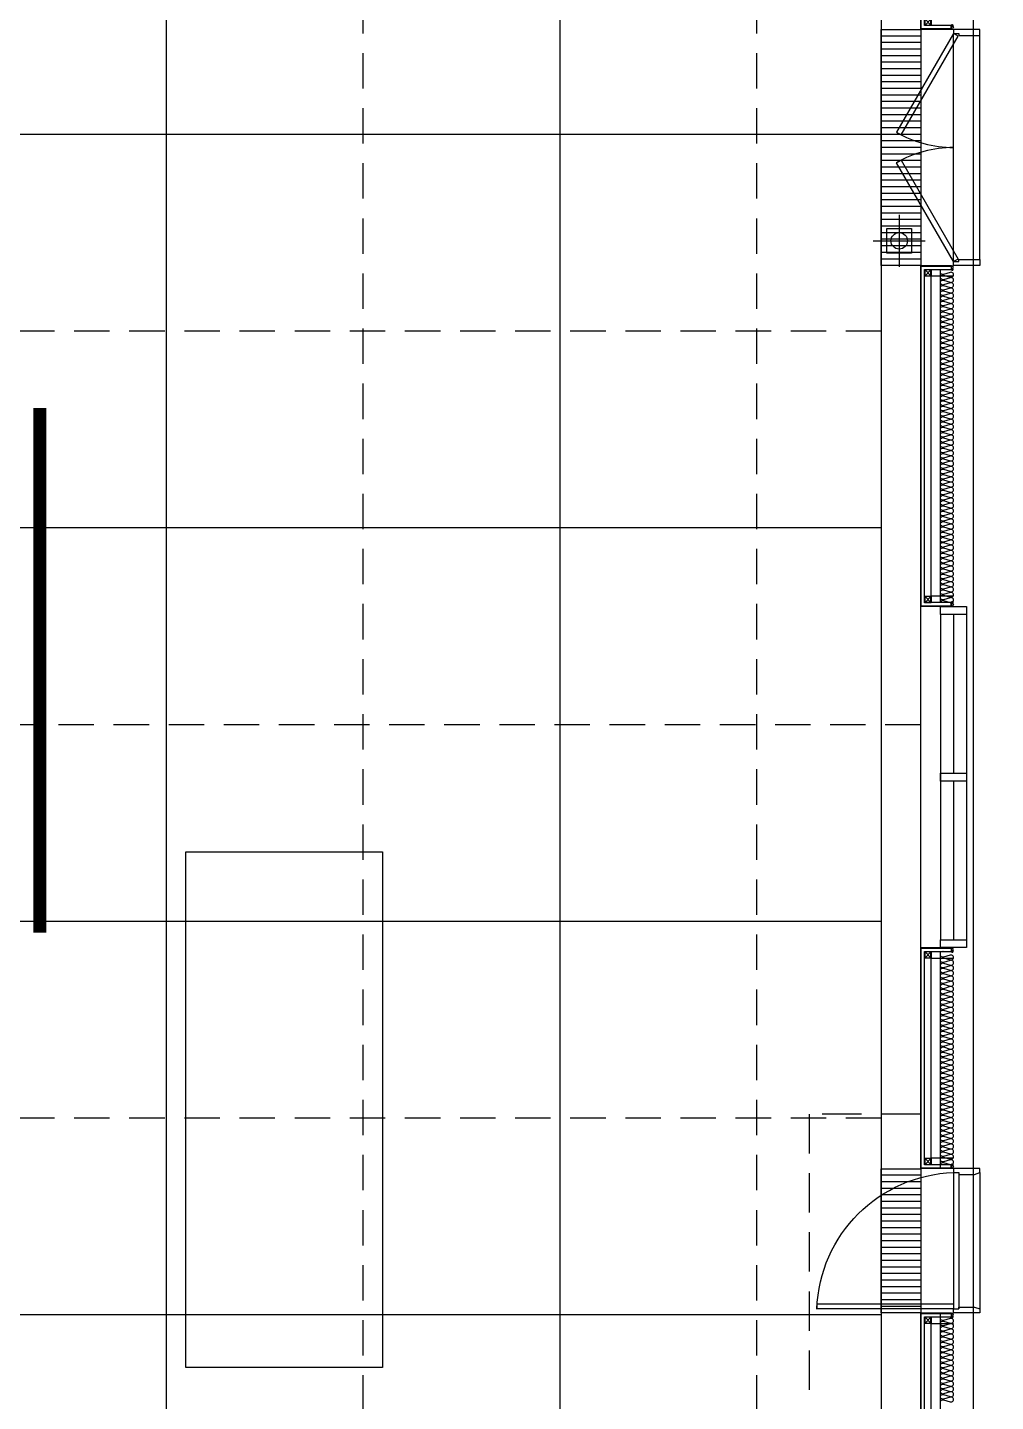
# Model space of a CAD drawing. Header units: millimetres. Extents: x -95754 to 177808, y 34455 to 149960.
# Drawn here: x 163698 to 171074, y 115445 to 125920 of the extents above; entities that cross this region are included whole.
import ezdxf

# ---------------------------------------------------------------- set-up
doc = ezdxf.new("R2010")
doc.units = ezdxf.units.MM
doc.header["$LTSCALE"] = 300
for name, pattern in [('CENTERX2', [4, 2.5, -0.5, 0.5, -0.5]), ('H1', [1.5, 1, -0.5]), ('HID', [2.8, 1.8, -1]), ('HIDDEN', [0.375, 0.25, -0.125])]:
    doc.linetypes.add(name, pattern=pattern)
for name, color, linetype in [('6FIN', 6, 'Continuous'), ('A-CEN', 1, 'Continuous'), ('A-DOOR', 4, 'Continuous'), ('A-DOOR-1', 1, 'Continuous'), ('A-DOOR-8', 8, 'Continuous'), ('A-ELE-8', 8, 'Continuous'), ('A-FIN', 6, 'Continuous'), ('A-HIDDEN', 7, 'H1'), ('A-SYM', 7, 'Continuous'), ('A-TERNCH', 8, 'Continuous'), ('A-WIN-9', 9, 'Continuous'), ('A-지붕바닥', 251, 'Continuous'), ('A-하지철물', 55, 'Continuous'), ('ISL', 251, 'Continuous'), ('loco_SCR', 1, 'Continuous'), ('S-STEEL', 7, 'Continuous'), ('SCREW', 6, 'Continuous'), ('SHEET', 6, 'Continuous'), ('보(girder)', 7, 'HID'), ('복합판넬', 6, 'Continuous'), ('우수계획', 7, 'Continuous'), ('장비패드', 7, 'Continuous'), ('코킹', 191, 'Continuous'), ('트랜치', 8, 'Continuous')]:
    doc.layers.add(name, color=color, linetype=linetype)
doc.layers.add('A-WIN-ELE', color=8, linetype='Continuous', lineweight=9)

# ---------------------------------------------------------------- blocks, each defined once
blk = doc.blocks.new('FDD-2')
at = {"layer": 'A-DOOR', "linetype": 'Continuous'}
for points in [[(-870, 200), (-117, 635), (-97, 600), (-850, 165)], [(870, 200), (117, 635), (97, 600), (850, 165)], [(-900, 200), (-870, 200), (-870, 160), (-855, 160), (-855, 0), (-900, 0)], [(900, 200), (870, 200), (870, 160), (855, 160), (855, 0), (900, 0)]]:
    blk.add_lwpolyline(points, close=True, dxfattribs=at)
at = {"layer": 'A-DOOR-1', "linetype": 'Continuous'}
for centre, start, end in [((-870, 200), 0, 30), ((870, 200), 150, 180)]:
    blk.add_arc(centre, 870, start, end, dxfattribs=at)
at = {"layer": 'A-DOOR-8', "linetype": 'Continuous'}
for p, q in [((-870, 200), (870, 200)), ((-855, 0), (855, 0))]:
    blk.add_line(p, q, dxfattribs=at)
blk = doc.blocks.new('FSD-1')
at = {"layer": 'A-DOOR'}
for points in [[(190359, 600587), (190359, 600557), (190319, 600557), (190319, 600542), (190199, 600542), (190159, 600557), (190159, 600587)], [(190359, 599487), (190359, 599517), (190319, 599517), (190319, 599532), (190199, 599532), (190159, 599517), (190159, 599487)], [(190359, 599517), (191399, 599517), (191399, 599557), (190359, 599557)]]:
    blk.add_lwpolyline(points, close=True, dxfattribs=at)
at = {"layer": 'A-DOOR-1'}
blk.add_arc((190323, 599480), 1078, 1.9614, 88.0386, dxfattribs=at)
at = {"layer": 'A-DOOR-8'}
for p, q in [((190159, 600557), (190159, 599517)), ((190319, 600557), (190319, 599517)), ((190359, 600557), (190359, 599517))]:
    blk.add_line(p, q, dxfattribs=at)
blk = doc.blocks.new('*U2290')
at = {"layer": '6FIN'}
blk.add_lwpolyline([(25, 50), (-25, 50), (-25, 0), (25, 0)], close=True, dxfattribs=at)
at = {"layer": 'SHEET', "color": 8}
for p, q in [((-22, 3), (23, 47)), ((23, 3), (-22, 47))]:
    blk.add_line(p, q, dxfattribs=at)
blk.add_lwpolyline([(22, 2), (-22, 2, -0.414214), (-22, 3), (-22, 47, -0.414214), (-22, 48), (22, 48, -0.414214), (23, 47), (23, 3, -0.414214)], format="xyb", close=True, dxfattribs=at)
blk = doc.blocks.new('screw-2')
at = {"layer": 'loco_SCR', "linetype": 'CENTERX2'}
blk.add_line((-9, 0), (20, 0), dxfattribs=at)
at = {"layer": 'loco_SCR'}
for p, q in [((-2, 2), (-2, 3)), ((-1, 0), (-2, 1)), ((0, 4), (0, -4)), ((0, 2), (13, 2)), ((4, 2), (2, -3)), ((6, 2), (4, -3)), ((8, 2), (6, -3)), ((9, 2), (8, -3)), ((11, 2), (10, 1)), ((16, 0), (11, 1)), ((16, 0), (12, -2)), ((16, 0), (13, 2)), ((-1, 0), (-2, -1)), ((-2, -2), (-2, -3)), ((0, -2), (12, -2)), ((10, -1), (9, -3))]:
    blk.add_line(p, q, dxfattribs=at)
for centre, radius, start, end in [((0, 0), 4, 90, 270), ((-2, 1), 0.5, 135, 249.9068), ((-2, 3), 0.393, 352.9095, 75.2899), ((-1, 0), 0.262, 273.8076, 86.5479), ((11, -1), 1.4, 70.8182, 270.5294), ((-2, -1), 0.5, 109.9826, 225), ((-2, -3), 0.393, 261.9149, 3.4868)]:
    blk.add_arc(centre, radius, start, end, dxfattribs=at)
blk = doc.blocks.new('A$Caf999d5d')
at = {"layer": 'A-FIN'}
for p, q in [((-1, 15), (25, 15)), ((3, 19), (29, 19)), ((25, 7), (25, 15)), ((28, 7), (25, 7)), ((29, 7), (25, 7)), ((29, 7), (29, 19))]:
    blk.add_line(p, q, dxfattribs=at)
at = {"layer": '코킹', "color": 1}
blk.add_circle((15, 8), 7.5, dxfattribs=at)
at = {"layer": '코킹', "color": 1, "extrusion": (0, 0, -1)}
blk.add_ellipse((-1, 8), major_axis=(0, 7.5), ratio=0.368706, start_param=0, end_param=3.141604, dxfattribs=at)
at = {"layer": 'SCREW', "xscale": 0.700000000000001, "yscale": 0.700000000000001, "zscale": 0.700000000000001, "rotation": 359.9997454971837}
blk.add_blockref('screw-2', (25, 11), dxfattribs=at)
blk = doc.blocks.new('*U2300')
at = {"layer": 'A-하지철물'}
for points in [[(-8028, -220), (-8028, 0), (-3203, 0), (-3203, -220)], [(-7978, -220), (-7978, -50), (-3253, -50), (-3253, -220)]]:
    blk.add_lwpolyline(points, dxfattribs=at)
at = {"layer": '복합판넬'}
for points in [[(-8058, -205), (-8058, 30), (-3173, 30), (-3173, -205)], [(-8054, -201), (-8054, 26), (-3177, 26), (-3177, -201)]]:
    blk.add_lwpolyline(points, dxfattribs=at)
at = {"layer": 'A-FIN'}
blk.add_blockref('A$Caf999d5d', (-8057, -220), dxfattribs=at)
at = {"layer": 'A-FIN', "xscale": -1}
blk.add_blockref('A$Caf999d5d', (-3174, -220), dxfattribs=at)
at = {"layer": '보(girder)', "xscale": -1, "rotation": 180}
for p in [(-8004, 0), (-3229, 0)]:
    blk.add_blockref('*U2290', p, dxfattribs=at)
blk = doc.blocks.new('*U2301')
at = {"layer": 'A-하지철물'}
for points in [[(-8028, -220), (-8028, 0), (-5488, 0), (-5488, -220)], [(-7978, -220), (-7978, -50), (-5538, -50), (-5538, -220)]]:
    blk.add_lwpolyline(points, dxfattribs=at)
at = {"layer": '복합판넬'}
for points in [[(-8058, -205), (-8058, 30), (-5458, 30), (-5458, -205)], [(-8054, -201), (-8054, 26), (-5462, 26), (-5462, -201)]]:
    blk.add_lwpolyline(points, dxfattribs=at)
at = {"layer": 'A-FIN'}
blk.add_blockref('A$Caf999d5d', (-8057, -220), dxfattribs=at)
at = {"layer": 'A-FIN', "xscale": -1}
blk.add_blockref('A$Caf999d5d', (-5459, -220), dxfattribs=at)
at = {"layer": '보(girder)', "xscale": -1, "rotation": 180}
for p in [(-8004, 0), (-5514, 0)]:
    blk.add_blockref('*U2290', p, dxfattribs=at)
blk = doc.blocks.new('*U2302')
at = {"layer": 'A-하지철물'}
for points in [[(-7113, -220), (-7113, 0), (-5488, 0), (-5488, -220)], [(-7063, -220), (-7063, -50), (-5538, -50), (-5538, -220)]]:
    blk.add_lwpolyline(points, dxfattribs=at)
at = {"layer": '복합판넬'}
for points in [[(-7143, -205), (-7143, 30), (-5458, 30), (-5458, -205)], [(-7139, -201), (-7139, 26), (-5462, 26), (-5462, -201)]]:
    blk.add_lwpolyline(points, dxfattribs=at)
at = {"layer": 'A-FIN'}
blk.add_blockref('A$Caf999d5d', (-7142, -220), dxfattribs=at)
at = {"layer": 'A-FIN', "xscale": -1}
blk.add_blockref('A$Caf999d5d', (-5459, -220), dxfattribs=at)
at = {"layer": '보(girder)', "xscale": -1, "rotation": 180}
for p in [(-7089, 0), (-5514, 0)]:
    blk.add_blockref('*U2290', p, dxfattribs=at)
blk = doc.blocks.new('*U2303')
at = {"layer": 'A-하지철물'}
for points in [[(-6458, -220), (-6458, 0), (-5488, 0), (-5488, -220)], [(-6408, -220), (-6408, -50), (-5538, -50), (-5538, -220)]]:
    blk.add_lwpolyline(points, dxfattribs=at)
at = {"layer": '복합판넬'}
for points in [[(-6488, -205), (-6488, 30), (-5458, 30), (-5458, -205)], [(-6484, -201), (-6484, 26), (-5462, 26), (-5462, -201)]]:
    blk.add_lwpolyline(points, dxfattribs=at)
at = {"layer": 'A-FIN'}
blk.add_blockref('A$Caf999d5d', (-6487, -220), dxfattribs=at)
at = {"layer": 'A-FIN', "xscale": -1}
blk.add_blockref('A$Caf999d5d', (-5459, -220), dxfattribs=at)
at = {"layer": '보(girder)', "xscale": -1, "rotation": 180}
for p in [(-6434, 0), (-5514, 0)]:
    blk.add_blockref('*U2290', p, dxfattribs=at)
blk = doc.blocks.new('A$Cacae0627')
at = {"layer": '우수계획', "color": 1}
for p, q in [((0, 528), (0, -528)), ((-528, 0), (528, 0))]:
    blk.add_line(p, q, dxfattribs=at)
at = {"layer": '우수계획', "color": 6, "lineweight": -3}
blk.add_lwpolyline([(-250, 250), (250, 250), (250, -250), (-250, -250)], close=True, dxfattribs=at)
blk.add_circle((0, 0), 167, dxfattribs=at)
blk = doc.blocks.new('A$C2f499a12')
at = {"layer": 'A-SYM', "xscale": 0.3749999999999939, "yscale": 0.3749999999999939, "zscale": 0.3749999999999939}
blk.add_blockref('A$Cacae0627', (308, 198), dxfattribs=at)
blk = doc.blocks.new('*U2337')
at = {"layer": '트랜치'}
for p, q in [((50, 300), (50, 0)), ((100, 300), (100, 0)), ((150, 300), (150, 0)), ((200, 300), (200, 0)), ((250, 300), (250, 0)), ((300, 300), (300, 0)), ((350, 300), (350, 0)), ((400, 300), (400, 0)), ((450, 300), (450, 0)), ((500, 300), (500, 0)), ((550, 300), (550, 0)), ((600, 300), (600, 0)), ((650, 300), (650, 0)), ((700, 300), (700, 0)), ((750, 300), (750, 0)), ((800, 300), (800, 0)), ((850, 300), (850, 0)), ((900, 300), (900, 0)), ((950, 300), (950, 0)), ((1000, 300), (1000, 0)), ((1050, 300), (1050, 0)), ((1100, 300), (1100, 0)), ((1150, 300), (1150, 0)), ((1200, 300), (1200, 0)), ((1250, 300), (1250, 0)), ((1300, 300), (1300, 0)), ((1350, 300), (1350, 0)), ((1400, 300), (1400, 0)), ((1450, 300), (1450, 0)), ((1500, 300), (1500, 0)), ((1550, 300), (1550, 0)), ((1600, 300), (1600, 0)), ((1650, 300), (1650, 0)), ((1700, 300), (1700, 0)), ((1750, 300), (1750, 0)), ((1800, 300), (1800, 0))]:
    blk.add_line(p, q, dxfattribs=at)
at = {"layer": '트랜치', "color": 0}
blk.add_lwpolyline([(0, 300), (1800, 300), (1800, 0), (0, 0)], close=True, dxfattribs=at)
blk = doc.blocks.new('*U2339')
at = {"layer": '트랜치'}
for p, q in [((50, 300), (50, 0)), ((100, 300), (100, 0)), ((150, 300), (150, 0)), ((200, 300), (200, 0)), ((250, 300), (250, 0)), ((300, 300), (300, 0)), ((350, 300), (350, 0)), ((400, 300), (400, 0)), ((450, 300), (450, 0)), ((500, 300), (500, 0)), ((550, 300), (550, 0)), ((600, 300), (600, 0)), ((650, 300), (650, 0)), ((700, 300), (700, 0)), ((750, 300), (750, 0)), ((800, 300), (800, 0)), ((850, 300), (850, 0)), ((900, 300), (900, 0)), ((950, 300), (950, 0)), ((1000, 300), (1000, 0)), ((1050, 300), (1050, 0)), ((1100, 300), (1100, 0))]:
    blk.add_line(p, q, dxfattribs=at)
at = {"layer": '트랜치', "color": 0}
blk.add_lwpolyline([(0, 300), (1100, 300), (1100, 0), (0, 0)], close=True, dxfattribs=at)
blk = doc.blocks.new('냉동기 하부 철골 구조물')
at = {"layer": 'S-STEEL', "color": 6, "linetype": 'HIDDEN', "ltscale": 3, "const_width": 100, "elevation": 0}
blk.add_lwpolyline([(71238, -25586), (71238, -29586)], dxfattribs=at)
blk = doc.blocks.new('A$C202914f3')
blk.add_blockref('냉동기 하부 철골 구조물', (0, 0))

msp = doc.modelspace()

# ---------------------------------------------------------------- linework, layer by layer
at = {"layer": 'A-CEN'}
msp.add_line((170903.6, 127905), (170903.6, 115176.1), dxfattribs=at)
at = {"layer": 'A-ELE-8'}
msp.add_line((170503.6, 118905), (170503.6, 121505), dxfattribs=at)
at = {"layer": 'A-HIDDEN', "elevation": 0}
msp.add_lwpolyline([(170503.6, 117635), (169653.6, 117635), (169653.6, 113575), (170503.6, 113575)], dxfattribs=at)
at = {"layer": 'A-TERNCH', "elevation": 0}
msp.add_lwpolyline([(170203.6, 135755), (170203.6, 107805), (167803.6, 107805), (167803.6, 108405), (166503.6, 108405), (166503.6, 107805), (157003.6, 107805), (157003.6, 108405), (155703.6, 108405), (155703.6, 107805), (146503.6, 107805), (146503.6, 123655), (108653.6, 123655)], dxfattribs=at)
at = {"layer": 'A-TERNCH'}
msp.add_lwpolyline([(170203.6, 124105), (170203.6, 125905), (170503.6, 125905), (170503.6, 124105)], close=True, dxfattribs=at)
at = {"layer": 'A-TERNCH', "elevation": 0}
msp.add_lwpolyline([(170203.6, 116120), (170203.6, 117220), (170503.6, 117220), (170503.6, 116120)], close=True, dxfattribs=at)
at = {"layer": 'A-WIN-9'}
for p, q in [((170653.6, 121445), (170653.6, 118965)), ((170753.6, 121445), (170753.6, 120235)), ((170853.6, 121445), (170853.6, 118965)), ((170753.6, 120175), (170753.6, 118965))]:
    msp.add_line(p, q, dxfattribs=at)
at = {"layer": 'A-WIN-9', "elevation": 0}
for points in [[(170853.6, 121505), (170853.6, 121445), (170653.6, 121445), (170653.6, 121505)], [(170853.6, 120235), (170853.6, 120175), (170653.6, 120175), (170653.6, 120235)], [(170853.6, 118965), (170853.6, 118905), (170653.6, 118905), (170653.6, 118965)]]:
    msp.add_lwpolyline(points, close=True, dxfattribs=at)
at = {"layer": 'A-WIN-ELE', "elevation": 0}
msp.add_lwpolyline([(177038.6, 135455), (170503.6, 135455), (170503.6, 107520)], dxfattribs=at)
at = {"layer": 'A-지붕바닥'}
for p, q in [((164753.6, 148405), (164753.6, 107805)), ((167753.6, 147805), (167753.6, 108405)), ((170203.6, 125105), (99303.6, 125105)), ((170203.6, 122105), (146503.6, 122105)), ((170203.6, 119105), (146503.6, 119105)), ((170203.6, 116105), (146503.6, 116105))]:
    msp.add_line(p, q, dxfattribs=at)
at = {"layer": 'A-지붕바닥', "linetype": 'HID', "ltscale": 0.5}
for p, q in [((166253.6, 148405), (166253.6, 107805)), ((169253.6, 148405), (169253.6, 107805)), ((170203.6, 123605), (146503.6, 123605)), ((170503.6, 120605), (146503.6, 120605)), ((170203.6, 117605), (146503.6, 117605))]:
    msp.add_line(p, q, dxfattribs=at)
at = {"layer": 'ISL'}
for p, q in [((170653.6, 121535), (170653.6, 124075)), ((170653.6, 117220), (170653.6, 118875)), ((170653.6, 115090), (170653.6, 116120))]:
    msp.add_line(p, q, dxfattribs=at)
at = {"layer": 'ISL', "elevation": 0}
for points in [[(170653.6, 121535, -0.5092668), (170677.8, 121552.7), (170729.3, 121537.4, 1.3725934), (170729.3, 121572.7), (170677.8, 121557.4, -0.5092668), (170653.6, 121575, -0.5092668), (170677.8, 121592.7), (170729.3, 121577.4, 1.3725934), (170729.3, 121612.7), (170677.8, 121597.4, -0.5092668), (170653.6, 121615, -0.5092668), (170677.8, 121632.7), (170729.3, 121617.4, 1.3725934), (170729.3, 121652.7), (170677.8, 121637.4, -0.5092668), (170653.6, 121655, -0.5092668), (170677.8, 121672.7), (170729.3, 121657.4, 1.3725934), (170729.3, 121692.7), (170677.8, 121677.4, -0.5092668), (170653.6, 121695, -0.5092668), (170677.8, 121712.7), (170729.3, 121697.4, 1.3725934), (170729.3, 121732.7), (170677.8, 121717.4, -0.5092668), (170653.6, 121735, -0.5092668), (170677.8, 121752.7), (170729.3, 121737.4, 1.3725934), (170729.3, 121772.7), (170677.8, 121757.4, -0.5092668), (170653.6, 121775, -0.5092668), (170677.8, 121792.7), (170729.3, 121777.4, 1.3725934), (170729.3, 121812.7), (170677.8, 121797.4, -0.5092668), (170653.6, 121815, -0.5092668), (170677.8, 121832.7), (170729.3, 121817.4, 1.3725934), (170729.3, 121852.7), (170677.8, 121837.4, -0.5092668), (170653.6, 121855, -0.5092668), (170677.8, 121872.7), (170729.3, 121857.4, 1.3725934), (170729.3, 121892.7), (170677.8, 121877.4, -0.5092668), (170653.6, 121895, -0.5092668), (170677.8, 121912.7), (170729.3, 121897.4, 1.3725934), (170729.3, 121932.7), (170677.8, 121917.4, -0.5092668), (170653.6, 121935, -0.5092668), (170677.8, 121952.7), (170729.3, 121937.4, 1.3725934), (170729.3, 121972.7), (170677.8, 121957.4, -0.5092668), (170653.6, 121975, -0.5092668), (170677.8, 121992.7), (170729.3, 121977.4, 1.3725934), (170729.3, 122012.7), (170677.8, 121997.4, -0.5092668), (170653.6, 122015, -0.5092668), (170677.8, 122032.7), (170729.3, 122017.4, 1.3725934), (170729.3, 122052.7), (170677.8, 122037.4, -0.5092668), (170653.6, 122055, -0.5092668), (170677.8, 122072.7), (170729.3, 122057.4, 1.3725934), (170729.3, 122092.7), (170677.8, 122077.4, -0.5092668), (170653.6, 122095, -0.5092668), (170677.8, 122112.7), (170729.3, 122097.4, 1.3725934), (170729.3, 122132.7), (170677.8, 122117.4, -0.5092668), (170653.6, 122135, -0.5092668), (170677.8, 122152.7), (170729.3, 122137.4, 1.3725934), (170729.3, 122172.7), (170677.8, 122157.4, -0.5092668), (170653.6, 122175, -0.5092668), (170677.8, 122192.7), (170729.3, 122177.4, 1.3725934), (170729.3, 122212.7), (170677.8, 122197.4, -0.5092668), (170653.6, 122215, -0.5092668), (170677.8, 122232.7), (170729.3, 122217.4, 1.3725934), (170729.3, 122252.7), (170677.8, 122237.4, -0.5092668), (170653.6, 122255, -0.5092668), (170677.8, 122272.7), (170729.3, 122257.4, 1.3725934), (170729.3, 122292.7), (170677.8, 122277.4, -0.5092668), (170653.6, 122295, -0.5092668), (170677.8, 122312.7), (170729.3, 122297.4, 1.3725934), (170729.3, 122332.7), (170677.8, 122317.4, -0.5092668), (170653.6, 122335, -0.5092668), (170677.8, 122352.7), (170729.3, 122337.4, 1.3725934), (170729.3, 122372.7), (170677.8, 122357.4, -0.5092668), (170653.6, 122375, -0.5092668), (170677.8, 122392.7), (170729.3, 122377.4, 1.3725934), (170729.3, 122412.7), (170677.8, 122397.4, -0.5092668), (170653.6, 122415, -0.5092668), (170677.8, 122432.7), (170729.3, 122417.4, 1.3725934), (170729.3, 122452.7), (170677.8, 122437.4, -0.5092668), (170653.6, 122455, -0.5092668), (170677.8, 122472.7), (170729.3, 122457.4, 1.3725934), (170729.3, 122492.7), (170677.8, 122477.4, -0.5092668), (170653.6, 122495, -0.5092668), (170677.8, 122512.7), (170729.3, 122497.4, 1.3725934), (170729.3, 122532.7), (170677.8, 122517.4, -0.5092668), (170653.6, 122535, -0.5092668), (170677.8, 122552.7), (170729.3, 122537.4, 1.3725934), (170729.3, 122572.7), (170677.8, 122557.4, -0.5092668), (170653.6, 122575, -0.5092668), (170677.8, 122592.7), (170729.3, 122577.4, 1.3725934), (170729.3, 122612.7), (170677.8, 122597.4, -0.5092668), (170653.6, 122615, -0.5092668), (170677.8, 122632.7), (170729.3, 122617.4, 1.3725934), (170729.3, 122652.7), (170677.8, 122637.4, -0.5092668), (170653.6, 122655, -0.5092668), (170677.8, 122672.7), (170729.3, 122657.4, 1.3725934), (170729.3, 122692.7), (170677.8, 122677.4, -0.5092668), (170653.6, 122695, -0.5092668), (170677.8, 122712.7), (170729.3, 122697.4, 1.3725934), (170729.3, 122732.7), (170677.8, 122717.4, -0.5092668), (170653.6, 122735, -0.5092668), (170677.8, 122752.7), (170729.3, 122737.4, 1.3725934), (170729.3, 122772.7), (170677.8, 122757.4, -0.5092668), (170653.6, 122775, -0.5092668), (170677.8, 122792.7), (170729.3, 122777.4, 1.3725934), (170729.3, 122812.7), (170677.8, 122797.4, -0.5092668), (170653.6, 122815, -0.5092668), (170677.8, 122832.7), (170729.3, 122817.4, 1.3725934), (170729.3, 122852.7), (170677.8, 122837.4, -0.5092668), (170653.6, 122855, -0.5092668), (170677.8, 122872.7), (170729.3, 122857.4, 1.3725934), (170729.3, 122892.7), (170677.8, 122877.4, -0.5092668), (170653.6, 122895, -0.5092668), (170677.8, 122912.7), (170729.3, 122897.4, 1.3725934), (170729.3, 122932.7), (170677.8, 122917.4, -0.5092668), (170653.6, 122935, -0.5092668), (170677.8, 122952.7), (170729.3, 122937.4, 1.3725934), (170729.3, 122972.7), (170677.8, 122957.4, -0.5092668), (170653.6, 122975, -0.5092668), (170677.8, 122992.7), (170729.3, 122977.4, 1.3725934), (170729.3, 123012.7), (170677.8, 122997.4, -0.5092668), (170653.6, 123015, -0.5092668), (170677.8, 123032.7), (170729.3, 123017.4, 1.3725934), (170729.3, 123052.7), (170677.8, 123037.4, -0.5092668), (170653.6, 123055, -0.5092668), (170677.8, 123072.7), (170729.3, 123057.4, 1.3725934), (170729.3, 123092.7), (170677.8, 123077.4, -0.5092668), (170653.6, 123095, -0.5092668), (170677.8, 123112.7), (170729.3, 123097.4, 1.3725934), (170729.3, 123132.7), (170677.8, 123117.4, -0.5092668), (170653.6, 123135, -0.5092668), (170677.8, 123152.7), (170729.3, 123137.4, 1.3725934), (170729.3, 123172.7), (170677.8, 123157.4, -0.5092668), (170653.6, 123175, -0.5092668), (170677.8, 123192.7), (170729.3, 123177.4, 1.3725934), (170729.3, 123212.7), (170677.8, 123197.4, -0.5092668), (170653.6, 123215, -0.5092668), (170677.8, 123232.7), (170729.3, 123217.4, 1.3725934), (170729.3, 123252.7), (170677.8, 123237.4, -0.5092668), (170653.6, 123255, -0.5092668), (170677.8, 123272.7), (170729.3, 123257.4, 1.3725934), (170729.3, 123292.7), (170677.8, 123277.4, -0.5092668), (170653.6, 123295, -0.5092668), (170677.8, 123312.7), (170729.3, 123297.4, 1.3725934), (170729.3, 123332.7), (170677.8, 123317.4, -0.5092668), (170653.6, 123335, -0.5092668), (170677.8, 123352.7), (170729.3, 123337.4, 1.3725934), (170729.3, 123372.7), (170677.8, 123357.4, -0.5092668), (170653.6, 123375, -0.5092668), (170677.8, 123392.7), (170729.3, 123377.4, 1.3725934), (170729.3, 123412.7), (170677.8, 123397.4, -0.5092668), (170653.6, 123415, -0.5092668), (170677.8, 123432.7), (170729.3, 123417.4, 1.3725934), (170729.3, 123452.7), (170677.8, 123437.4, -0.5092668), (170653.6, 123455, -0.5092668), (170677.8, 123472.7), (170729.3, 123457.4, 1.3725934), (170729.3, 123492.7), (170677.8, 123477.4, -0.5092668), (170653.6, 123495, -0.5092668), (170677.8, 123512.7), (170729.3, 123497.4, 1.3725934), (170729.3, 123532.7), (170677.8, 123517.4, -0.5092668), (170653.6, 123535, -0.5092668), (170677.8, 123552.7), (170729.3, 123537.4, 1.3725934), (170729.3, 123572.7), (170677.8, 123557.4, -0.5092668), (170653.6, 123575, -0.5092668), (170677.8, 123592.7), (170729.3, 123577.4, 1.3725934), (170729.3, 123612.7), (170677.8, 123597.4, -0.5092668), (170653.6, 123615, -0.5092668), (170677.8, 123632.7), (170729.3, 123617.4, 1.3725934), (170729.3, 123652.7), (170677.8, 123637.4, -0.5092668), (170653.6, 123655, -0.5092668), (170677.8, 123672.7), (170729.3, 123657.4, 1.3725934), (170729.3, 123692.7), (170677.8, 123677.4, -0.5092668), (170653.6, 123695, -0.5092668), (170677.8, 123712.7), (170729.3, 123697.4, 1.3725934), (170729.3, 123732.7), (170677.8, 123717.4, -0.5092668), (170653.6, 123735, -0.5092668), (170677.8, 123752.7), (170729.3, 123737.4, 1.3725934), (170729.3, 123772.7), (170677.8, 123757.4, -0.5092668), (170653.6, 123775, -0.5092668), (170677.8, 123792.7), (170729.3, 123777.4, 1.3725934), (170729.3, 123812.7), (170677.8, 123797.4, -0.5092668), (170653.6, 123815, -0.5092668), (170677.8, 123832.7), (170729.3, 123817.4, 1.3725934), (170729.3, 123852.7), (170677.8, 123837.4, -0.5092668), (170653.6, 123855, -0.5092668), (170677.8, 123872.7), (170729.3, 123857.4, 1.3725934), (170729.3, 123892.7), (170677.8, 123877.4, -0.5092668), (170653.6, 123895, -0.5092668), (170677.8, 123912.7), (170729.3, 123897.4, 1.3725934), (170729.3, 123932.7), (170677.8, 123917.4, -0.5092668), (170653.6, 123935, -0.5092668), (170677.8, 123952.7), (170729.3, 123937.4, 1.3725934), (170729.3, 123972.7), (170677.8, 123957.4, -0.5092668), (170653.6, 123975, -0.5092668), (170677.8, 123992.7), (170729.3, 123977.4, 1.3725934), (170729.3, 124012.7), (170677.8, 123997.4, -0.5092668), (170653.6, 124015, -0.5092668), (170677.8, 124032.7), (170729.3, 124017.4, 1.3725934), (170729.3, 124052.7), (170677.8, 124037.4, -0.5092668), (170653.6, 124055)], [(170653.6, 117250, -0.5092668), (170677.8, 117267.7), (170729.3, 117252.4, 1.3725934), (170729.3, 117287.7), (170677.8, 117272.4, -0.5092668), (170653.6, 117290, -0.5092668), (170677.8, 117307.7), (170729.3, 117292.4, 1.3725934), (170729.3, 117327.7), (170677.8, 117312.4, -0.5092668), (170653.6, 117330, -0.5092668), (170677.8, 117347.7), (170729.3, 117332.4, 1.3725934), (170729.3, 117367.7), (170677.8, 117352.4, -0.5092668), (170653.6, 117370, -0.5092668), (170677.8, 117387.7), (170729.3, 117372.4, 1.3725934), (170729.3, 117407.7), (170677.8, 117392.4, -0.5092668), (170653.6, 117410, -0.5092668), (170677.8, 117427.7), (170729.3, 117412.4, 1.3725934), (170729.3, 117447.7), (170677.8, 117432.4, -0.5092668), (170653.6, 117450, -0.5092668), (170677.8, 117467.7), (170729.3, 117452.4, 1.3725934), (170729.3, 117487.7), (170677.8, 117472.4, -0.5092668), (170653.6, 117490, -0.5092668), (170677.8, 117507.7), (170729.3, 117492.4, 1.3725934), (170729.3, 117527.7), (170677.8, 117512.4, -0.5092668), (170653.6, 117530, -0.5092668), (170677.8, 117547.7), (170729.3, 117532.4, 1.3725934), (170729.3, 117567.7), (170677.8, 117552.4, -0.5092668), (170653.6, 117570, -0.5092668), (170677.8, 117587.7), (170729.3, 117572.4, 1.3725934), (170729.3, 117607.7), (170677.8, 117592.4, -0.5092668), (170653.6, 117610, -0.5092668), (170677.8, 117627.7), (170729.3, 117612.4, 1.3725934), (170729.3, 117647.7), (170677.8, 117632.4, -0.5092668), (170653.6, 117650, -0.5092668), (170677.8, 117667.7), (170729.3, 117652.4, 1.3725934), (170729.3, 117687.7), (170677.8, 117672.4, -0.5092668), (170653.6, 117690, -0.5092668), (170677.8, 117707.7), (170729.3, 117692.4, 1.3725934), (170729.3, 117727.7), (170677.8, 117712.4, -0.5092668), (170653.6, 117730, -0.5092668), (170677.8, 117747.7), (170729.3, 117732.4, 1.3725934), (170729.3, 117767.7), (170677.8, 117752.4, -0.5092668), (170653.6, 117770, -0.5092668), (170677.8, 117787.7), (170729.3, 117772.4, 1.3725934), (170729.3, 117807.7), (170677.8, 117792.4, -0.5092668), (170653.6, 117810, -0.5092668), (170677.8, 117827.7), (170729.3, 117812.4, 1.3725934), (170729.3, 117847.7), (170677.8, 117832.4, -0.5092668), (170653.6, 117850, -0.5092668), (170677.8, 117867.7), (170729.3, 117852.4, 1.3725934), (170729.3, 117887.7), (170677.8, 117872.4, -0.5092668), (170653.6, 117890, -0.5092668), (170677.8, 117907.7), (170729.3, 117892.4, 1.3725934), (170729.3, 117927.7), (170677.8, 117912.4, -0.5092668), (170653.6, 117930, -0.5092668), (170677.8, 117947.7), (170729.3, 117932.4, 1.3725934), (170729.3, 117967.7), (170677.8, 117952.4, -0.5092668), (170653.6, 117970, -0.5092668), (170677.8, 117987.7), (170729.3, 117972.4, 1.3725934), (170729.3, 118007.7), (170677.8, 117992.4, -0.5092668), (170653.6, 118010, -0.5092668), (170677.8, 118027.7), (170729.3, 118012.4, 1.3725934), (170729.3, 118047.7), (170677.8, 118032.4, -0.5092668), (170653.6, 118050, -0.5092668), (170677.8, 118067.7), (170729.3, 118052.4, 1.3725934), (170729.3, 118087.7), (170677.8, 118072.4, -0.5092668), (170653.6, 118090, -0.5092668), (170677.8, 118107.7), (170729.3, 118092.4, 1.3725934), (170729.3, 118127.7), (170677.8, 118112.4, -0.5092668), (170653.6, 118130, -0.5092668), (170677.8, 118147.7), (170729.3, 118132.4, 1.3725934), (170729.3, 118167.7), (170677.8, 118152.4, -0.5092668), (170653.6, 118170, -0.5092668), (170677.8, 118187.7), (170729.3, 118172.4, 1.3725934), (170729.3, 118207.7), (170677.8, 118192.4, -0.5092668), (170653.6, 118210, -0.5092668), (170677.8, 118227.7), (170729.3, 118212.4, 1.3725934), (170729.3, 118247.7), (170677.8, 118232.4, -0.5092668), (170653.6, 118250, -0.5092668), (170677.8, 118267.7), (170729.3, 118252.4, 1.3725934), (170729.3, 118287.7), (170677.8, 118272.4, -0.5092668), (170653.6, 118290, -0.5092668), (170677.8, 118307.7), (170729.3, 118292.4, 1.3725934), (170729.3, 118327.7), (170677.8, 118312.4, -0.5092668), (170653.6, 118330, -0.5092668), (170677.8, 118347.7), (170729.3, 118332.4, 1.3725934), (170729.3, 118367.7), (170677.8, 118352.4, -0.5092668), (170653.6, 118370, -0.5092668), (170677.8, 118387.7), (170729.3, 118372.4, 1.3725934), (170729.3, 118407.7), (170677.8, 118392.4, -0.5092668), (170653.6, 118410, -0.5092668), (170677.8, 118427.7), (170729.3, 118412.4, 1.3725934), (170729.3, 118447.7), (170677.8, 118432.4, -0.5092668), (170653.6, 118450, -0.5092668), (170677.8, 118467.7), (170729.3, 118452.4, 1.3725934), (170729.3, 118487.7), (170677.8, 118472.4, -0.5092668), (170653.6, 118490, -0.5092668), (170677.8, 118507.7), (170729.3, 118492.4, 1.3725934), (170729.3, 118527.7), (170677.8, 118512.4, -0.5092668), (170653.6, 118530, -0.5092668), (170677.8, 118547.7), (170729.3, 118532.4, 1.3725934), (170729.3, 118567.7), (170677.8, 118552.4, -0.5092668), (170653.6, 118570, -0.5092668), (170677.8, 118587.7), (170729.3, 118572.4, 1.3725934), (170729.3, 118607.7), (170677.8, 118592.4, -0.5092668), (170653.6, 118610, -0.5092668), (170677.8, 118627.7), (170729.3, 118612.4, 1.3725934), (170729.3, 118647.7), (170677.8, 118632.4, -0.5092668), (170653.6, 118650, -0.5092668), (170677.8, 118667.7), (170729.3, 118652.4, 1.3725934), (170729.3, 118687.7), (170677.8, 118672.4, -0.5092668), (170653.6, 118690, -0.5092668), (170677.8, 118707.7), (170729.3, 118692.4, 1.3725934), (170729.3, 118727.7), (170677.8, 118712.4, -0.5092668), (170653.6, 118730, -0.5092668), (170677.8, 118747.7), (170729.3, 118732.4, 1.3725934), (170729.3, 118767.7), (170677.8, 118752.4, -0.5092668), (170653.6, 118770, -0.5092668), (170677.8, 118787.7), (170729.3, 118772.4, 1.3725934), (170729.3, 118807.7), (170677.8, 118792.4, -0.5092668), (170653.6, 118810, -0.5092668), (170677.8, 118827.7), (170729.3, 118812.4, 1.3725934), (170729.3, 118847.7), (170677.8, 118832.4, -0.5092668), (170653.6, 118850)], [(170673.8, 118875, -0.0067914), (170673.3, 118875)], [(170653.6, 115440, -0.5092668), (170677.8, 115457.7), (170729.3, 115442.4, 1.3725934), (170729.3, 115477.7), (170677.8, 115462.4, -0.5092668), (170653.6, 115480, -0.5092668), (170677.8, 115497.7), (170729.3, 115482.4, 1.3725934), (170729.3, 115517.7), (170677.8, 115502.4, -0.5092668), (170653.6, 115520, -0.5092668), (170677.8, 115537.7), (170729.3, 115522.4, 1.3725934), (170729.3, 115557.7), (170677.8, 115542.4, -0.5092668), (170653.6, 115560, -0.5092668), (170677.8, 115577.7), (170729.3, 115562.4, 1.3725934), (170729.3, 115597.7), (170677.8, 115582.4, -0.5092668), (170653.6, 115600, -0.5092668), (170677.8, 115617.7), (170729.3, 115602.4, 1.3725934), (170729.3, 115637.7), (170677.8, 115622.4, -0.5092668), (170653.6, 115640, -0.5092668), (170677.8, 115657.7), (170729.3, 115642.4, 1.3725934), (170729.3, 115677.7), (170677.8, 115662.4, -0.5092668), (170653.6, 115680, -0.5092668), (170677.8, 115697.7), (170729.3, 115682.4, 1.3725934), (170729.3, 115717.7), (170677.8, 115702.4, -0.5092668), (170653.6, 115720, -0.5092668), (170677.8, 115737.7), (170729.3, 115722.4, 1.3725934), (170729.3, 115757.7), (170677.8, 115742.4, -0.5092668), (170653.6, 115760, -0.5092668), (170677.8, 115777.7), (170729.3, 115762.4, 1.3725934), (170729.3, 115797.7), (170677.8, 115782.4, -0.5092668), (170653.6, 115800, -0.5092668), (170677.8, 115817.7), (170729.3, 115802.4, 1.3725934), (170729.3, 115837.7), (170677.8, 115822.4, -0.5092668), (170653.6, 115840, -0.5092668), (170677.8, 115857.7), (170729.3, 115842.4, 1.3725934), (170729.3, 115877.7), (170677.8, 115862.4, -0.5092668), (170653.6, 115880, -0.5092668), (170677.8, 115897.7), (170729.3, 115882.4, 1.3725934), (170729.3, 115917.7), (170677.8, 115902.4, -0.5092668), (170653.6, 115920, -0.5092668), (170677.8, 115937.7), (170729.3, 115922.4, 1.3725934), (170729.3, 115957.7), (170677.8, 115942.4, -0.5092668), (170653.6, 115960, -0.5092668), (170677.8, 115977.7), (170729.3, 115962.4, 1.3725934), (170729.3, 115997.7), (170677.8, 115982.4, -0.5092668), (170653.6, 116000, -0.5092668), (170677.8, 116017.7), (170729.3, 116002.4, 1.3725934), (170729.3, 116037.7), (170677.8, 116022.4, -0.5092668), (170653.6, 116040, -0.5092668), (170677.8, 116057.7), (170729.3, 116042.4, 1.3725934), (170729.3, 116077.7), (170677.8, 116062.4, -0.5092668), (170653.6, 116080)]]:
    msp.add_lwpolyline(points, format="xyb", dxfattribs=at)
at = {"layer": '장비패드', "elevation": 0}
msp.add_lwpolyline([(164903.6, 115705), (164903.6, 119635), (166403.6, 119635), (166403.6, 115705)], close=True, dxfattribs=at)

# ---------------------------------------------------------------- block references
msp.add_blockref('A$C202914f3', (92553.6, 148605))
at = {"layer": 'A-DOOR', "rotation": 90}
msp.add_blockref('FDD-2', (170953.6, 125005), dxfattribs=at)
at = {"layer": 'A-DOOR', "xscale": -1}
msp.add_blockref('FSD-1', (361113, -483366.6), dxfattribs=at)
at = {"layer": 'A-지붕바닥'}
msp.add_blockref('A$C2f499a12', (170031.7, 124095.6), dxfattribs=at)
at = {"layer": '복합판넬', "rotation": 90.00000000000001}
for name, p in [('*U2300', (170533.6, 133963.5)), ('*U2301', (170533.6, 129563.5)), ('*U2302', (170533.6, 124363.5)), ('*U2303', (170533.6, 121578.5))]:
    msp.add_blockref(name, p, dxfattribs=at)
at = {"layer": '트랜치', "color": 0, "rotation": 270}
for name, p in [('*U2337', (170203.6, 125905)), ('*U2339', (170203.6, 117220))]:
    msp.add_blockref(name, p, dxfattribs=at)

doc.saveas('drawing.dxf')
